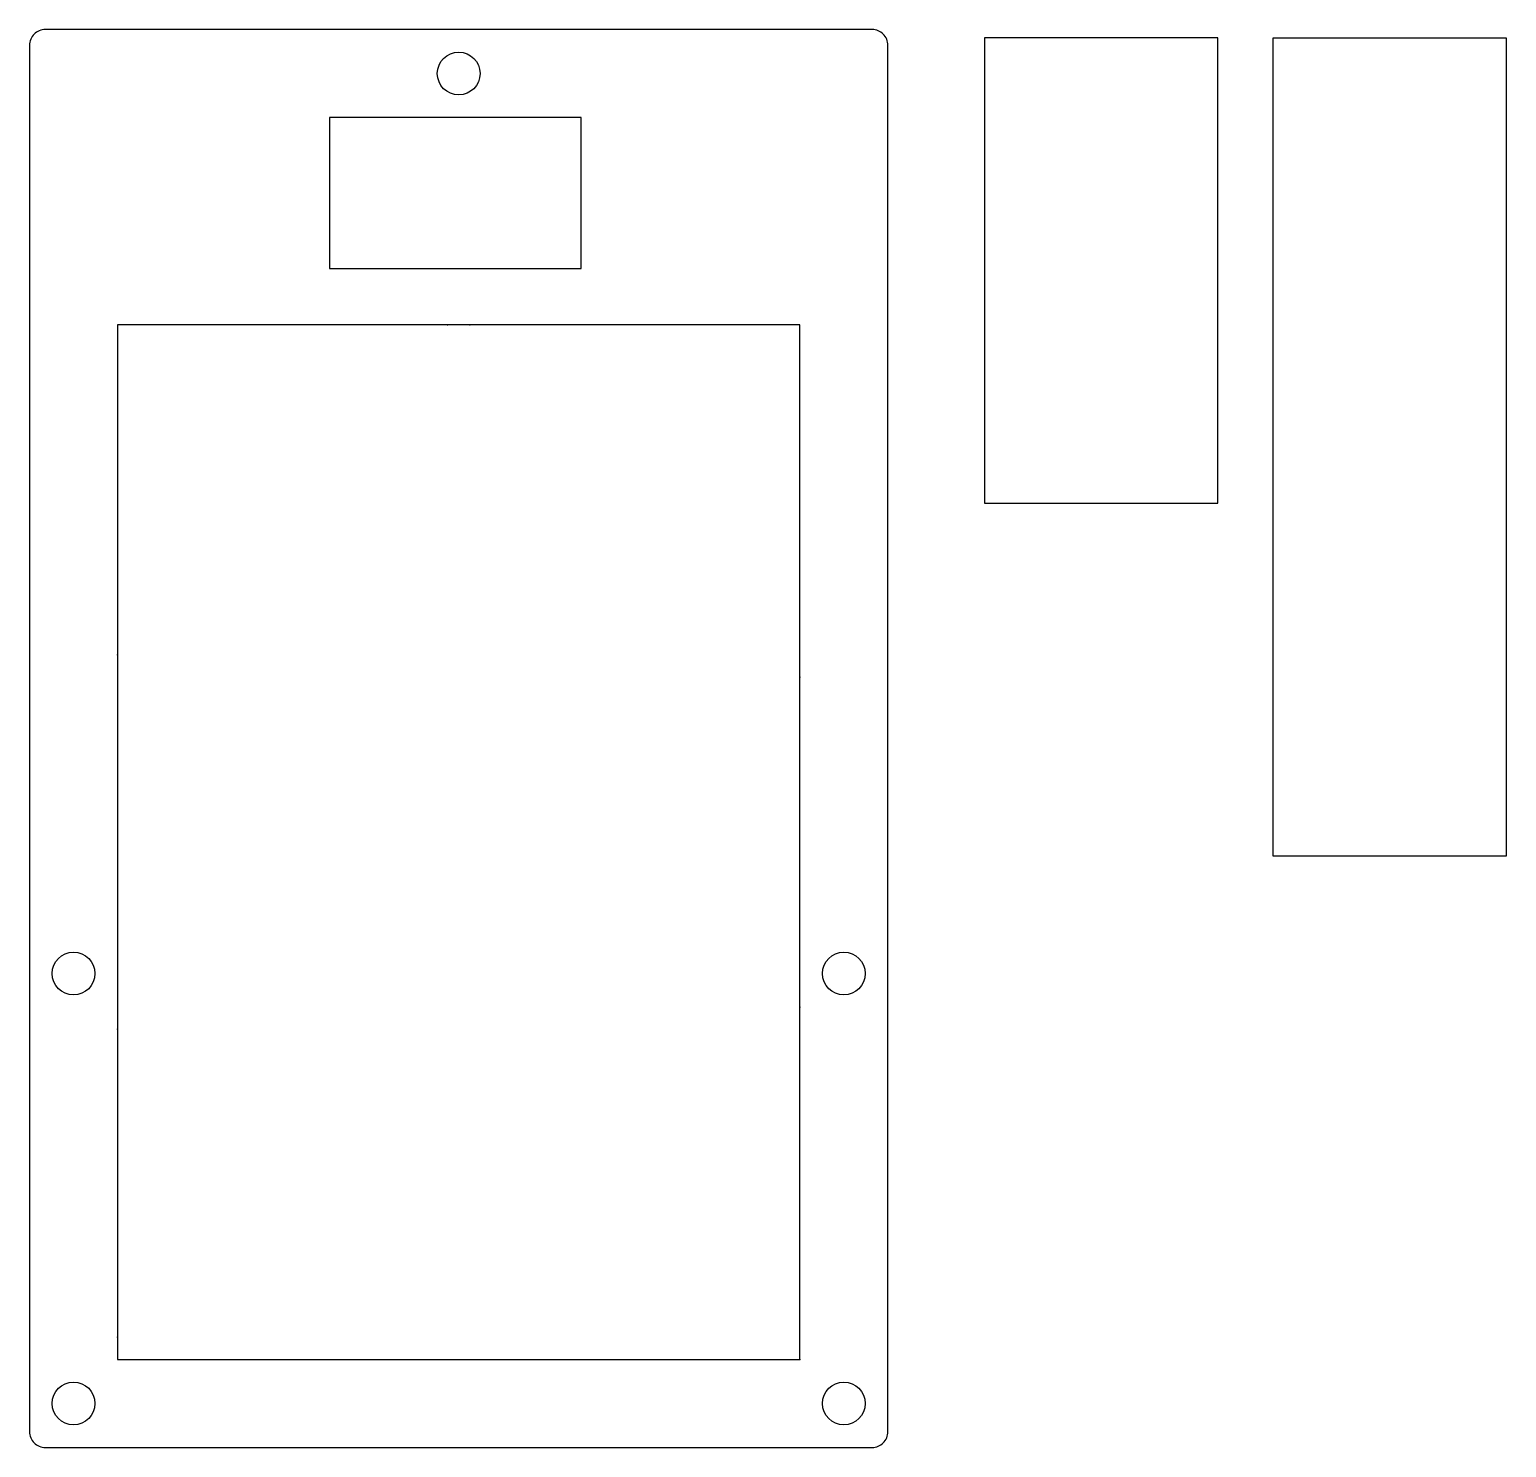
# Model space of a CAD drawing. Header units: millimetres. Extents: x -7 to 110, y -7 to 106.
import ezdxf

# ---------------------------------------------------------------- set-up
doc = ezdxf.new("R2010")
doc.units = ezdxf.units.MM
doc.header["$MEASUREMENT"] = 0

msp = doc.modelspace()

# ---------------------------------------------------------------- linework, layer by layer
msp.add_lwpolyline([(-5.75, -7), (59.99, -7, 0.414214), (61.24, -5.75), (61.24, 104.46, 0.414214), (59.99, 105.71), (-5.75, 105.71, 0.414214), (-7, 104.46), (-7, -5.75, 0.414214)], format="xyb", close=True)
for points in [[(68.91, 68.06), (87.48, 68.06), (87.48, 105.06), (68.91, 105.06)], [(91.85, 40.03), (110.42, 40.03), (110.42, 105.03), (91.85, 105.03)]]:
    msp.add_lwpolyline(points, close=True)
at = {"linetype": 'Continuous'}
for points in [[(16.86, 86.71), (36.86, 86.71), (36.86, 98.71), (16.86, 98.71)], [(0, 0), (54.24, 0), (54.24, 82.24), (0, 82.24)]]:
    msp.add_lwpolyline(points, close=True, dxfattribs=at)
for centre in [(27.12, 102.21), (-3.5, 30.67), (57.74, 30.67), (-3.5, -3.5), (57.74, -3.5)]:
    msp.add_circle(centre, 1.7)
for p in [(26.24, 82.24), (28, 82.24), (0, 56), (54.24, 54.24), (54.24, 28), (0, 26.24), (0, 1.76), (54.24, 0)]:
    msp.add_point(p)

doc.saveas('drawing.dxf')
